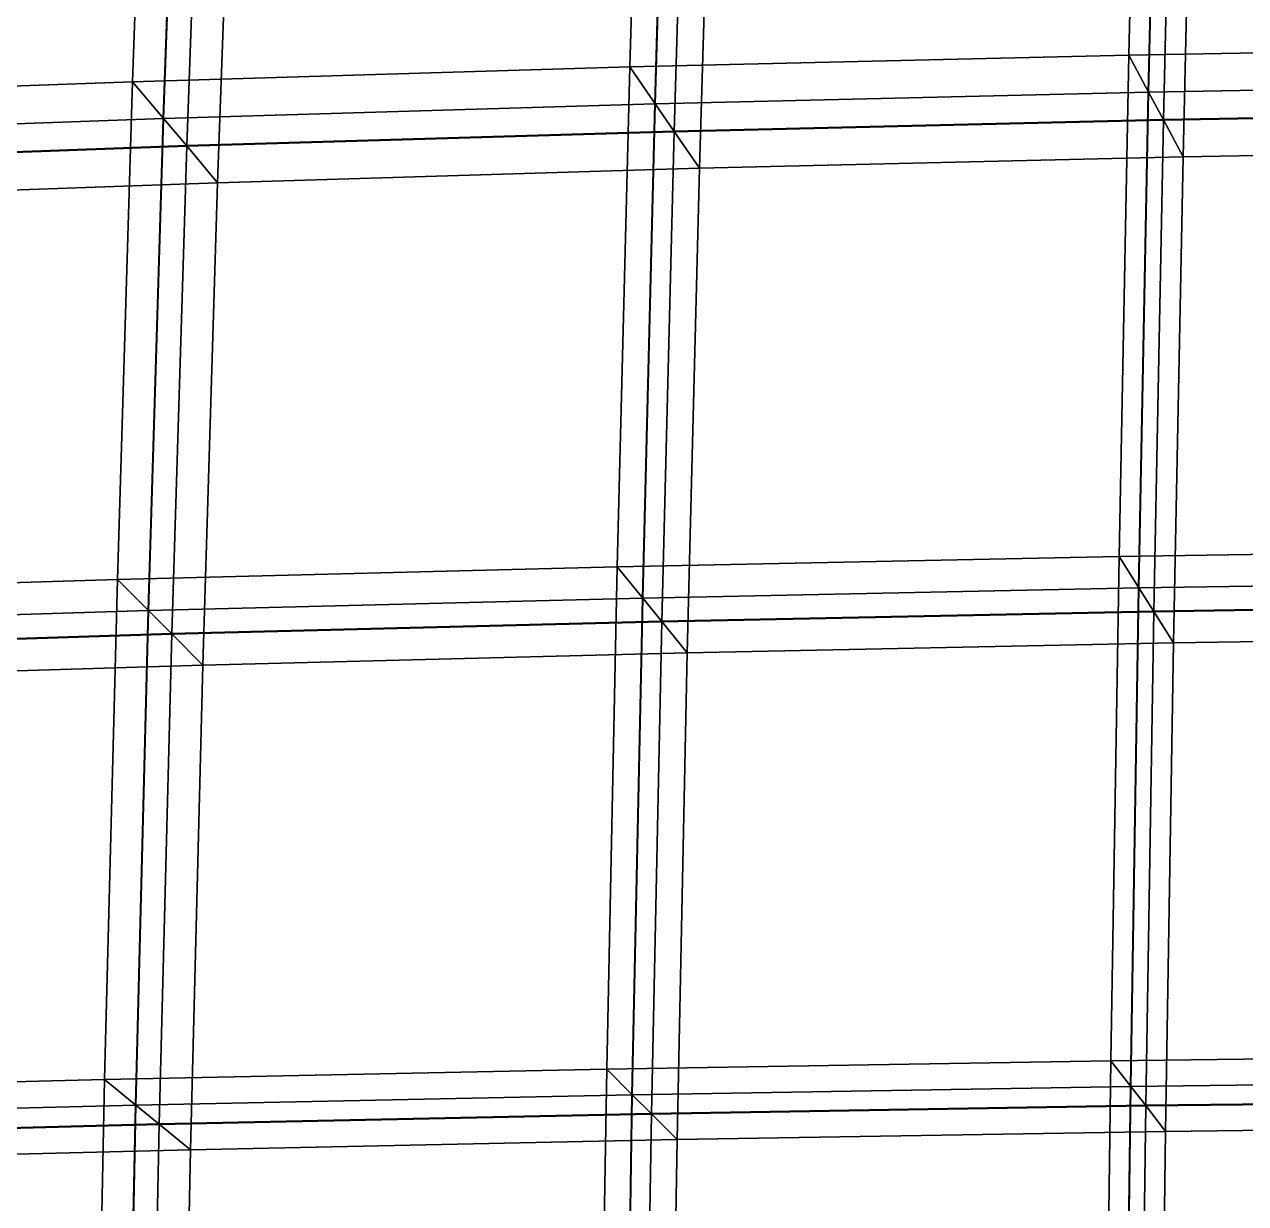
# Model space of a CAD drawing. Extents: x -25.3 to 28.3, y -25.5 to 26.5.
# Drawn here: x -6.073 to -3.48, y 4.551 to 7.054 of the extents above; entities that cross this region are included whole.
import ezdxf

# ---------------------------------------------------------------- set-up
doc = ezdxf.new("R2010")
doc.units = 0
doc.header["$MEASUREMENT"] = 0
doc.layers.add('LowerTendons', color=150, linetype='CONTINUOUS', lineweight=50)
doc.layers.add('UpperTendons', color=123, linetype='CONTINUOUS', lineweight=40)
doc.layers.add('TestBases', color=40, linetype='CONTINUOUS')

msp = doc.modelspace()

# ---------------------------------------------------------------- linework, layer by layer
at = {"layer": 'LowerTendons'}
for p, q in [((-3.65464, 6.8517, 34.02511), (-4.69365, 6.82699, 33.90239)), ((-2.61262, 6.87025, 34.11721), (-3.65464, 6.8517, 34.02511)), ((-4.69365, 6.82699, 33.90239), (-5.72877, 6.79612, 33.74913)), ((-5.72877, 6.79612, 33.74913), (-6.75913, 6.75913, 33.56543)), ((-2.6274, 5.824, 34.31017), (-3.6752, 5.8081, 34.2165)), ((-4.71986, 5.78692, 34.09171), (-5.76047, 5.76047, 33.93588)), ((-3.6752, 5.8081, 34.2165), (-4.71986, 5.78692, 34.09171)), ((-5.76047, 5.76047, 33.93588), (-6.79612, 5.72877, 33.74913)), ((-2.63973, 4.7724, 34.47123), (-3.69236, 4.75925, 34.37624)), ((-3.69236, 4.75925, 34.37624), (-4.74173, 4.74173, 34.2497)), ((-5.78692, 4.71986, 34.09171), (-6.82699, 4.69365, 33.90239)), ((-4.74173, 4.74173, 34.2497), (-5.78692, 4.71986, 34.09171))]:
    msp.add_line(p, q, dxfattribs=at)
at = {"layer": 'TestBases'}
for points in [[(-2.64747, 8.06883, 34.57231), (-3.70353, 8.04734, 34.4802), (-3.72795, 6.98912, 34.70756), (-2.66502, 7.00804, 34.80151)], [(-3.70353, 8.04734, 34.4802), (-4.75665, 8.01869, 34.35746), (-4.78779, 6.96392, 34.58238), (-3.72795, 6.98912, 34.70756)], [(-3.66191, 7.95692, 34.09278), (-3.68606, 6.9106, 34.31758), (-3.72795, 6.98912, 34.70756), (-3.70353, 8.04734, 34.4802)], [(-3.68606, 6.9106, 34.31758), (-3.66191, 7.95692, 34.09278), (-3.70353, 8.04734, 34.4802), (-3.72795, 6.98912, 34.70756)], [(-4.75665, 8.01869, 34.35746), (-5.806, 7.98291, 34.20415), (-5.84367, 6.93244, 34.42605), (-4.78779, 6.96392, 34.58238)], [(-4.7032, 7.92859, 33.97142), (-4.73399, 6.88567, 34.19381), (-4.78779, 6.96392, 34.58238), (-4.75665, 8.01869, 34.35746)], [(-4.73399, 6.88567, 34.19381), (-4.7032, 7.92859, 33.97142), (-4.75665, 8.01869, 34.35746), (-4.78779, 6.96392, 34.58238)], [(-5.806, 7.98291, 34.20415), (-6.85074, 7.94001, 34.02034), (-6.8947, 6.8947, 34.23866), (-5.84367, 6.93244, 34.42605)], [(-5.74077, 7.89321, 33.81983), (-5.77801, 6.85454, 34.03924), (-5.84367, 6.93244, 34.42605), (-5.806, 7.98291, 34.20415)], [(-5.77801, 6.85454, 34.03924), (-5.74077, 7.89321, 33.81983), (-5.806, 7.98291, 34.20415), (-5.84367, 6.93244, 34.42605)], [(-2.61772, 7.97817, 34.18386), (-3.66191, 7.95692, 34.09278), (-3.68606, 6.9106, 34.31758), (-2.63508, 6.9293, 34.41048)], [(-2.61772, 7.97817, 34.18386), (-3.66191, 7.95692, 34.09278), (-3.68606, 6.9106, 34.31758), (-2.63508, 6.9293, 34.41048)], [(-3.66191, 7.95692, 34.09278), (-4.7032, 7.92859, 33.97142), (-4.73399, 6.88567, 34.19381), (-3.68606, 6.9106, 34.31758)], [(-3.66191, 7.95692, 34.09278), (-4.7032, 7.92859, 33.97142), (-4.73399, 6.88567, 34.19381), (-3.68606, 6.9106, 34.31758)], [(-3.6307, 7.8891, 33.80222), (-3.65464, 6.8517, 34.02511), (-3.68606, 6.9106, 34.31758), (-3.66191, 7.95692, 34.09278)], [(-3.65464, 6.8517, 34.02511), (-3.6307, 7.8891, 33.80222), (-3.66191, 7.95692, 34.09278), (-3.68606, 6.9106, 34.31758)], [(-4.7032, 7.92859, 33.97142), (-5.74077, 7.89321, 33.81983), (-5.77801, 6.85454, 34.03924), (-4.73399, 6.88567, 34.19381)], [(-4.7032, 7.92859, 33.97142), (-5.74077, 7.89321, 33.81983), (-5.77801, 6.85454, 34.03924), (-4.73399, 6.88567, 34.19381)], [(-4.66312, 7.86102, 33.68189), (-4.69365, 6.82699, 33.90239), (-4.73399, 6.88567, 34.19381), (-4.7032, 7.92859, 33.97142)], [(-4.69365, 6.82699, 33.90239), (-4.66312, 7.86102, 33.68189), (-4.7032, 7.92859, 33.97142), (-4.73399, 6.88567, 34.19381)], [(-2.59541, 7.91018, 33.89252), (-3.6307, 7.8891, 33.80222), (-3.65464, 6.8517, 34.02511), (-2.61262, 6.87025, 34.11721)], [(-2.59541, 7.91018, 33.89252), (-3.6307, 7.8891, 33.80222), (-3.65464, 6.8517, 34.02511), (-2.61262, 6.87025, 34.11721)], [(-5.74077, 7.89321, 33.81983), (-6.77376, 7.8508, 33.63809), (-6.81723, 6.81723, 33.85396), (-5.77801, 6.85454, 34.03924)], [(-5.74077, 7.89321, 33.81983), (-6.77376, 7.8508, 33.63809), (-6.81723, 6.81723, 33.85396), (-5.77801, 6.85454, 34.03924)], [(-5.69184, 7.82594, 33.53159), (-5.72877, 6.79612, 33.74913), (-5.77801, 6.85454, 34.03924), (-5.74077, 7.89321, 33.81983)], [(-5.72877, 6.79612, 33.74913), (-5.69184, 7.82594, 33.53159), (-5.74077, 7.89321, 33.81983), (-5.77801, 6.85454, 34.03924)], [(-3.6307, 7.8891, 33.80222), (-4.66312, 7.86102, 33.68189), (-4.69365, 6.82699, 33.90239), (-3.65464, 6.8517, 34.02511)], [(-3.6307, 7.8891, 33.80222), (-4.66312, 7.86102, 33.68189), (-4.69365, 6.82699, 33.90239), (-3.65464, 6.8517, 34.02511)], [(-3.58909, 7.79868, 33.4148), (-3.61276, 6.77317, 33.63513), (-3.65464, 6.8517, 34.02511), (-3.6307, 7.8891, 33.80222)], [(-3.61276, 6.77317, 33.63513), (-3.58909, 7.79868, 33.4148), (-3.6307, 7.8891, 33.80222), (-3.65464, 6.8517, 34.02511)], [(-4.66312, 7.86102, 33.68189), (-5.69184, 7.82594, 33.53159), (-5.72877, 6.79612, 33.74913), (-4.69365, 6.82699, 33.90239)], [(-4.66312, 7.86102, 33.68189), (-5.69184, 7.82594, 33.53159), (-5.72877, 6.79612, 33.74913), (-4.69365, 6.82699, 33.90239)], [(-4.60968, 7.77092, 33.29585), (-4.63985, 6.74874, 33.51382), (-4.69365, 6.82699, 33.90239), (-4.66312, 7.86102, 33.68189)], [(-4.63985, 6.74874, 33.51382), (-4.60968, 7.77092, 33.29585), (-4.66312, 7.86102, 33.68189), (-4.69365, 6.82699, 33.90239)], [(-5.69184, 7.82594, 33.53159), (-6.71603, 7.78389, 33.3514), (-6.75913, 6.75913, 33.56543), (-5.72877, 6.79612, 33.74913)], [(-5.69184, 7.82594, 33.53159), (-6.71603, 7.78389, 33.3514), (-6.75913, 6.75913, 33.56543), (-5.72877, 6.79612, 33.74913)], [(-5.6266, 7.73624, 33.14728), (-5.66311, 6.71823, 33.36232), (-5.72877, 6.79612, 33.74913), (-5.69184, 7.82594, 33.53159)], [(-5.66311, 6.71823, 33.36232), (-5.6266, 7.73624, 33.14728), (-5.69184, 7.82594, 33.53159), (-5.72877, 6.79612, 33.74913)], [(-2.56567, 7.81952, 33.50407), (-3.58909, 7.79868, 33.4148), (-3.61276, 6.77317, 33.63513), (-2.58267, 6.7915, 33.72618)], [(-3.58909, 7.79868, 33.4148), (-4.60968, 7.77092, 33.29585), (-4.63985, 6.74874, 33.51382), (-3.61276, 6.77317, 33.63513)], [(-4.60968, 7.77092, 33.29585), (-5.6266, 7.73624, 33.14728), (-5.66311, 6.71823, 33.36232), (-4.63985, 6.74874, 33.51382)], [(-5.6266, 7.73624, 33.14728), (-6.63906, 7.69467, 32.96915), (-6.68166, 6.68166, 33.18073), (-5.66311, 6.71823, 33.36232)], [(-2.66502, 7.00804, 34.80151), (-3.72795, 6.98912, 34.70756), (-3.74892, 5.92459, 34.90279), (-2.68009, 5.94081, 34.99834)], [(-2.63508, 6.9293, 34.41048), (-3.68606, 6.9106, 34.31758), (-3.72795, 6.98912, 34.70756), (-2.66502, 7.00804, 34.80151)], [(-3.68606, 6.9106, 34.31758), (-2.63508, 6.9293, 34.41048), (-2.66502, 7.00804, 34.80151), (-3.72795, 6.98912, 34.70756)], [(-3.72795, 6.98912, 34.70756), (-4.78779, 6.96392, 34.58238), (-4.81453, 5.90299, 34.7755), (-3.74892, 5.92459, 34.90279)], [(-3.68606, 6.9106, 34.31758), (-4.73399, 6.88567, 34.19381), (-4.78779, 6.96392, 34.58238), (-3.72795, 6.98912, 34.70756)], [(-4.73399, 6.88567, 34.19381), (-3.68606, 6.9106, 34.31758), (-3.72795, 6.98912, 34.70756), (-4.78779, 6.96392, 34.58238)], [(-3.68606, 6.9106, 34.31758), (-3.70679, 5.85803, 34.51062), (-3.74892, 5.92459, 34.90279), (-3.72795, 6.98912, 34.70756)], [(-3.70679, 5.85803, 34.51062), (-3.68606, 6.9106, 34.31758), (-3.72795, 6.98912, 34.70756), (-3.74892, 5.92459, 34.90279)], [(-4.78779, 6.96392, 34.58238), (-5.84367, 6.93244, 34.42605), (-5.876, 5.876, 34.61654), (-4.81453, 5.90299, 34.7755)], [(-4.73399, 6.88567, 34.19381), (-5.77801, 6.85454, 34.03924), (-5.84367, 6.93244, 34.42605), (-4.78779, 6.96392, 34.58238)], [(-5.77801, 6.85454, 34.03924), (-4.73399, 6.88567, 34.19381), (-4.78779, 6.96392, 34.58238), (-5.84367, 6.93244, 34.42605)], [(-4.73399, 6.88567, 34.19381), (-4.76043, 5.83666, 34.38476), (-4.81453, 5.90299, 34.7755), (-4.78779, 6.96392, 34.58238)], [(-4.76043, 5.83666, 34.38476), (-4.73399, 6.88567, 34.19381), (-4.78779, 6.96392, 34.58238), (-4.81453, 5.90299, 34.7755)], [(-5.84367, 6.93244, 34.42605), (-6.8947, 6.8947, 34.23866), (-6.93244, 5.84367, 34.42605), (-5.876, 5.876, 34.61654)], [(-5.77801, 6.85454, 34.03924), (-6.81723, 6.81723, 33.85396), (-6.8947, 6.8947, 34.23866), (-5.84367, 6.93244, 34.42605)], [(-6.81723, 6.81723, 33.85396), (-5.77801, 6.85454, 34.03924), (-5.84367, 6.93244, 34.42605), (-6.8947, 6.8947, 34.23866)], [(-5.77801, 6.85454, 34.03924), (-5.80998, 5.80998, 34.22759), (-5.876, 5.876, 34.61654), (-5.84367, 6.93244, 34.42605)], [(-5.80998, 5.80998, 34.22759), (-5.77801, 6.85454, 34.03924), (-5.84367, 6.93244, 34.42605), (-5.876, 5.876, 34.61654)], [(-2.63508, 6.9293, 34.41048), (-3.68606, 6.9106, 34.31758), (-3.70679, 5.85803, 34.51062), (-2.64998, 5.87406, 34.6051)], [(-2.63508, 6.9293, 34.41048), (-3.68606, 6.9106, 34.31758), (-3.70679, 5.85803, 34.51062), (-2.64998, 5.87406, 34.6051)], [(-2.61262, 6.87025, 34.11721), (-3.65464, 6.8517, 34.02511), (-3.68606, 6.9106, 34.31758), (-2.63508, 6.9293, 34.41048)], [(-3.65464, 6.8517, 34.02511), (-2.61262, 6.87025, 34.11721), (-2.63508, 6.9293, 34.41048), (-3.68606, 6.9106, 34.31758)], [(-3.68606, 6.9106, 34.31758), (-4.73399, 6.88567, 34.19381), (-4.76043, 5.83666, 34.38476), (-3.70679, 5.85803, 34.51062)], [(-3.68606, 6.9106, 34.31758), (-4.73399, 6.88567, 34.19381), (-4.76043, 5.83666, 34.38476), (-3.70679, 5.85803, 34.51062)], [(-3.65464, 6.8517, 34.02511), (-4.69365, 6.82699, 33.90239), (-4.73399, 6.88567, 34.19381), (-3.68606, 6.9106, 34.31758)], [(-4.69365, 6.82699, 33.90239), (-3.65464, 6.8517, 34.02511), (-3.68606, 6.9106, 34.31758), (-4.73399, 6.88567, 34.19381)], [(-3.65464, 6.8517, 34.02511), (-3.6752, 5.8081, 34.2165), (-3.70679, 5.85803, 34.51062), (-3.68606, 6.9106, 34.31758)], [(-3.6752, 5.8081, 34.2165), (-3.65464, 6.8517, 34.02511), (-3.68606, 6.9106, 34.31758), (-3.70679, 5.85803, 34.51062)], [(-4.73399, 6.88567, 34.19381), (-5.77801, 6.85454, 34.03924), (-5.80998, 5.80998, 34.22759), (-4.76043, 5.83666, 34.38476)], [(-4.73399, 6.88567, 34.19381), (-5.77801, 6.85454, 34.03924), (-5.80998, 5.80998, 34.22759), (-4.76043, 5.83666, 34.38476)], [(-4.69365, 6.82699, 33.90239), (-5.72877, 6.79612, 33.74913), (-5.77801, 6.85454, 34.03924), (-4.73399, 6.88567, 34.19381)], [(-5.72877, 6.79612, 33.74913), (-4.69365, 6.82699, 33.90239), (-4.73399, 6.88567, 34.19381), (-5.77801, 6.85454, 34.03924)], [(-4.69365, 6.82699, 33.90239), (-4.71986, 5.78692, 34.09171), (-4.76043, 5.83666, 34.38476), (-4.73399, 6.88567, 34.19381)], [(-4.71986, 5.78692, 34.09171), (-4.69365, 6.82699, 33.90239), (-4.73399, 6.88567, 34.19381), (-4.76043, 5.83666, 34.38476)], [(-5.77801, 6.85454, 34.03924), (-6.81723, 6.81723, 33.85396), (-6.85454, 5.77801, 34.03924), (-5.80998, 5.80998, 34.22759)], [(-5.77801, 6.85454, 34.03924), (-6.81723, 6.81723, 33.85396), (-6.85454, 5.77801, 34.03924), (-5.80998, 5.80998, 34.22759)], [(-5.72877, 6.79612, 33.74913), (-6.75913, 6.75913, 33.56543), (-6.81723, 6.81723, 33.85396), (-5.77801, 6.85454, 34.03924)], [(-6.75913, 6.75913, 33.56543), (-5.72877, 6.79612, 33.74913), (-5.77801, 6.85454, 34.03924), (-6.81723, 6.81723, 33.85396)], [(-5.72877, 6.79612, 33.74913), (-5.76047, 5.76047, 33.93588), (-5.80998, 5.80998, 34.22759), (-5.77801, 6.85454, 34.03924)], [(-5.76047, 5.76047, 33.93588), (-5.72877, 6.79612, 33.74913), (-5.77801, 6.85454, 34.03924), (-5.80998, 5.80998, 34.22759)], [(-3.65464, 6.8517, 34.02511), (-4.69365, 6.82699, 33.90239), (-4.71986, 5.78692, 34.09171), (-3.6752, 5.8081, 34.2165)], [(-3.65464, 6.8517, 34.02511), (-4.69365, 6.82699, 33.90239), (-4.71986, 5.78692, 34.09171), (-3.6752, 5.8081, 34.2165)], [(-3.61276, 6.77317, 33.63513), (-4.63985, 6.74874, 33.51382), (-4.69365, 6.82699, 33.90239), (-3.65464, 6.8517, 34.02511)], [(-4.63985, 6.74874, 33.51382), (-3.61276, 6.77317, 33.63513), (-3.65464, 6.8517, 34.02511), (-4.69365, 6.82699, 33.90239)], [(-2.61262, 6.87025, 34.11721), (-3.65464, 6.8517, 34.02511), (-3.6752, 5.8081, 34.2165), (-2.6274, 5.824, 34.31017)], [(-2.61262, 6.87025, 34.11721), (-3.65464, 6.8517, 34.02511), (-3.6752, 5.8081, 34.2165), (-2.6274, 5.824, 34.31017)], [(-3.61276, 6.77317, 33.63513), (-3.63308, 5.74153, 33.82433), (-3.6752, 5.8081, 34.2165), (-3.65464, 6.8517, 34.02511)], [(-3.63308, 5.74153, 33.82433), (-3.61276, 6.77317, 33.63513), (-3.65464, 6.8517, 34.02511), (-3.6752, 5.8081, 34.2165)], [(-2.58267, 6.7915, 33.72618), (-3.61276, 6.77317, 33.63513), (-3.65464, 6.8517, 34.02511), (-2.61262, 6.87025, 34.11721)], [(-3.61276, 6.77317, 33.63513), (-2.58267, 6.7915, 33.72618), (-2.61262, 6.87025, 34.11721), (-3.65464, 6.8517, 34.02511)], [(-4.69365, 6.82699, 33.90239), (-5.72877, 6.79612, 33.74913), (-5.76047, 5.76047, 33.93588), (-4.71986, 5.78692, 34.09171)], [(-4.69365, 6.82699, 33.90239), (-5.72877, 6.79612, 33.74913), (-5.76047, 5.76047, 33.93588), (-4.71986, 5.78692, 34.09171)], [(-4.63985, 6.74874, 33.51382), (-5.66311, 6.71823, 33.36232), (-5.72877, 6.79612, 33.74913), (-4.69365, 6.82699, 33.90239)], [(-5.66311, 6.71823, 33.36232), (-4.63985, 6.74874, 33.51382), (-4.69365, 6.82699, 33.90239), (-5.72877, 6.79612, 33.74913)], [(-4.63985, 6.74874, 33.51382), (-4.66576, 5.72059, 33.70097), (-4.71986, 5.78692, 34.09171), (-4.69365, 6.82699, 33.90239)], [(-4.66576, 5.72059, 33.70097), (-4.63985, 6.74874, 33.51382), (-4.69365, 6.82699, 33.90239), (-4.71986, 5.78692, 34.09171)], [(-5.72877, 6.79612, 33.74913), (-6.75913, 6.75913, 33.56543), (-6.79612, 5.72877, 33.74913), (-5.76047, 5.76047, 33.93588)], [(-5.72877, 6.79612, 33.74913), (-6.75913, 6.75913, 33.56543), (-6.79612, 5.72877, 33.74913), (-5.76047, 5.76047, 33.93588)], [(-5.66311, 6.71823, 33.36232), (-6.68166, 6.68166, 33.18073), (-6.75913, 6.75913, 33.56543), (-5.72877, 6.79612, 33.74913)], [(-6.68166, 6.68166, 33.18073), (-5.66311, 6.71823, 33.36232), (-5.72877, 6.79612, 33.74913), (-6.75913, 6.75913, 33.56543)], [(-5.66311, 6.71823, 33.36232), (-5.69444, 5.69444, 33.54693), (-5.76047, 5.76047, 33.93588), (-5.72877, 6.79612, 33.74913)], [(-5.69444, 5.69444, 33.54693), (-5.66311, 6.71823, 33.36232), (-5.72877, 6.79612, 33.74913), (-5.76047, 5.76047, 33.93588)], [(-3.61276, 6.77317, 33.63513), (-4.63985, 6.74874, 33.51382), (-4.66576, 5.72059, 33.70097), (-3.63308, 5.74153, 33.82433)], [(-2.58267, 6.7915, 33.72618), (-3.61276, 6.77317, 33.63513), (-3.63308, 5.74153, 33.82433), (-2.59728, 5.75725, 33.91693)], [(-4.63985, 6.74874, 33.51382), (-5.66311, 6.71823, 33.36232), (-5.69444, 5.69444, 33.54693), (-4.66576, 5.72059, 33.70097)], [(-5.66311, 6.71823, 33.36232), (-6.68166, 6.68166, 33.18073), (-6.71823, 5.66311, 33.36232), (-5.69444, 5.69444, 33.54693)], [(-2.68009, 5.94081, 34.99834), (-3.74892, 5.92459, 34.90279), (-3.76642, 4.85471, 35.06574), (-2.69267, 4.86812, 35.16263)], [(-2.64998, 5.87406, 34.6051), (-3.70679, 5.85803, 34.51062), (-3.74892, 5.92459, 34.90279), (-2.68009, 5.94081, 34.99834)], [(-3.70679, 5.85803, 34.51062), (-2.64998, 5.87406, 34.6051), (-2.68009, 5.94081, 34.99834), (-3.74892, 5.92459, 34.90279)], [(-3.74892, 5.92459, 34.90279), (-4.81453, 5.90299, 34.7755), (-4.83684, 4.83684, 34.93666), (-3.76642, 4.85471, 35.06574)], [(-3.70679, 5.85803, 34.51062), (-4.76043, 5.83666, 34.38476), (-4.81453, 5.90299, 34.7755), (-3.74892, 5.92459, 34.90279)], [(-4.76043, 5.83666, 34.38476), (-3.70679, 5.85803, 34.51062), (-3.74892, 5.92459, 34.90279), (-4.81453, 5.90299, 34.7755)], [(-3.70679, 5.85803, 34.51062), (-3.7241, 4.80016, 34.67174), (-3.76642, 4.85471, 35.06574), (-3.74892, 5.92459, 34.90279)], [(-3.7241, 4.80016, 34.67174), (-3.70679, 5.85803, 34.51062), (-3.74892, 5.92459, 34.90279), (-3.76642, 4.85471, 35.06574)], [(-4.81453, 5.90299, 34.7755), (-5.876, 5.876, 34.61654), (-5.90299, 4.81453, 34.7755), (-4.83684, 4.83684, 34.93666)], [(-4.76043, 5.83666, 34.38476), (-5.80998, 5.80998, 34.22759), (-5.876, 5.876, 34.61654), (-4.81453, 5.90299, 34.7755)], [(-5.80998, 5.80998, 34.22759), (-4.76043, 5.83666, 34.38476), (-4.81453, 5.90299, 34.7755), (-5.876, 5.876, 34.61654)], [(-4.76043, 5.83666, 34.38476), (-4.78249, 4.78249, 34.54411), (-4.83684, 4.83684, 34.93666), (-4.81453, 5.90299, 34.7755)], [(-4.78249, 4.78249, 34.54411), (-4.76043, 5.83666, 34.38476), (-4.81453, 5.90299, 34.7755), (-4.83684, 4.83684, 34.93666)], [(-5.876, 5.876, 34.61654), (-6.93244, 5.84367, 34.42605), (-6.96392, 4.78779, 34.58238), (-5.90299, 4.81453, 34.7755)], [(-5.80998, 5.80998, 34.22759), (-6.85454, 5.77801, 34.03924), (-6.93244, 5.84367, 34.42605), (-5.876, 5.876, 34.61654)], [(-6.85454, 5.77801, 34.03924), (-5.80998, 5.80998, 34.22759), (-5.876, 5.876, 34.61654), (-6.93244, 5.84367, 34.42605)], [(-5.80998, 5.80998, 34.22759), (-5.83666, 4.76043, 34.38476), (-5.90299, 4.81453, 34.7755), (-5.876, 5.876, 34.61654)], [(-5.83666, 4.76043, 34.38476), (-5.80998, 5.80998, 34.22759), (-5.876, 5.876, 34.61654), (-5.90299, 4.81453, 34.7755)], [(-2.64998, 5.87406, 34.6051), (-3.70679, 5.85803, 34.51062), (-3.7241, 4.80016, 34.67174), (-2.66242, 4.81343, 34.76755)], [(-2.64998, 5.87406, 34.6051), (-3.70679, 5.85803, 34.51062), (-3.7241, 4.80016, 34.67174), (-2.66242, 4.81343, 34.76755)], [(-2.6274, 5.824, 34.31017), (-3.6752, 5.8081, 34.2165), (-3.70679, 5.85803, 34.51062), (-2.64998, 5.87406, 34.6051)], [(-3.6752, 5.8081, 34.2165), (-2.6274, 5.824, 34.31017), (-2.64998, 5.87406, 34.6051), (-3.70679, 5.85803, 34.51062)], [(-4.76043, 5.83666, 34.38476), (-5.80998, 5.80998, 34.22759), (-5.83666, 4.76043, 34.38476), (-4.78249, 4.78249, 34.54411)], [(-4.76043, 5.83666, 34.38476), (-5.80998, 5.80998, 34.22759), (-5.83666, 4.76043, 34.38476), (-4.78249, 4.78249, 34.54411)], [(-4.71986, 5.78692, 34.09171), (-5.76047, 5.76047, 33.93588), (-5.80998, 5.80998, 34.22759), (-4.76043, 5.83666, 34.38476)], [(-5.76047, 5.76047, 33.93588), (-4.71986, 5.78692, 34.09171), (-4.76043, 5.83666, 34.38476), (-5.80998, 5.80998, 34.22759)], [(-3.70679, 5.85803, 34.51062), (-4.76043, 5.83666, 34.38476), (-4.78249, 4.78249, 34.54411), (-3.7241, 4.80016, 34.67174)], [(-3.70679, 5.85803, 34.51062), (-4.76043, 5.83666, 34.38476), (-4.78249, 4.78249, 34.54411), (-3.7241, 4.80016, 34.67174)], [(-4.71986, 5.78692, 34.09171), (-4.74173, 4.74173, 34.2497), (-4.78249, 4.78249, 34.54411), (-4.76043, 5.83666, 34.38476)], [(-4.74173, 4.74173, 34.2497), (-4.71986, 5.78692, 34.09171), (-4.76043, 5.83666, 34.38476), (-4.78249, 4.78249, 34.54411)], [(-3.6752, 5.8081, 34.2165), (-4.71986, 5.78692, 34.09171), (-4.76043, 5.83666, 34.38476), (-3.70679, 5.85803, 34.51062)], [(-4.71986, 5.78692, 34.09171), (-3.6752, 5.8081, 34.2165), (-3.70679, 5.85803, 34.51062), (-4.76043, 5.83666, 34.38476)], [(-3.6752, 5.8081, 34.2165), (-3.69236, 4.75925, 34.37624), (-3.7241, 4.80016, 34.67174), (-3.70679, 5.85803, 34.51062)], [(-3.69236, 4.75925, 34.37624), (-3.6752, 5.8081, 34.2165), (-3.70679, 5.85803, 34.51062), (-3.7241, 4.80016, 34.67174)], [(-5.80998, 5.80998, 34.22759), (-6.85454, 5.77801, 34.03924), (-6.88567, 4.73399, 34.19381), (-5.83666, 4.76043, 34.38476)], [(-5.80998, 5.80998, 34.22759), (-6.85454, 5.77801, 34.03924), (-6.88567, 4.73399, 34.19381), (-5.83666, 4.76043, 34.38476)], [(-5.76047, 5.76047, 33.93588), (-6.79612, 5.72877, 33.74913), (-6.85454, 5.77801, 34.03924), (-5.80998, 5.80998, 34.22759)], [(-6.79612, 5.72877, 33.74913), (-5.76047, 5.76047, 33.93588), (-5.80998, 5.80998, 34.22759), (-6.85454, 5.77801, 34.03924)], [(-5.76047, 5.76047, 33.93588), (-5.78692, 4.71986, 34.09171), (-5.83666, 4.76043, 34.38476), (-5.80998, 5.80998, 34.22759)], [(-5.78692, 4.71986, 34.09171), (-5.76047, 5.76047, 33.93588), (-5.80998, 5.80998, 34.22759), (-5.83666, 4.76043, 34.38476)], [(-2.6274, 5.824, 34.31017), (-3.6752, 5.8081, 34.2165), (-3.69236, 4.75925, 34.37624), (-2.63973, 4.7724, 34.47123)], [(-2.6274, 5.824, 34.31017), (-3.6752, 5.8081, 34.2165), (-3.69236, 4.75925, 34.37624), (-2.63973, 4.7724, 34.47123)], [(-2.59728, 5.75725, 33.91693), (-3.63308, 5.74153, 33.82433), (-3.6752, 5.8081, 34.2165), (-2.6274, 5.824, 34.31017)], [(-3.63308, 5.74153, 33.82433), (-2.59728, 5.75725, 33.91693), (-2.6274, 5.824, 34.31017), (-3.6752, 5.8081, 34.2165)], [(-4.71986, 5.78692, 34.09171), (-5.76047, 5.76047, 33.93588), (-5.78692, 4.71986, 34.09171), (-4.74173, 4.74173, 34.2497)], [(-4.71986, 5.78692, 34.09171), (-5.76047, 5.76047, 33.93588), (-5.78692, 4.71986, 34.09171), (-4.74173, 4.74173, 34.2497)], [(-4.66576, 5.72059, 33.70097), (-5.69444, 5.69444, 33.54693), (-5.76047, 5.76047, 33.93588), (-4.71986, 5.78692, 34.09171)], [(-5.69444, 5.69444, 33.54693), (-4.66576, 5.72059, 33.70097), (-4.71986, 5.78692, 34.09171), (-5.76047, 5.76047, 33.93588)], [(-3.6752, 5.8081, 34.2165), (-4.71986, 5.78692, 34.09171), (-4.74173, 4.74173, 34.2497), (-3.69236, 4.75925, 34.37624)], [(-3.6752, 5.8081, 34.2165), (-4.71986, 5.78692, 34.09171), (-4.74173, 4.74173, 34.2497), (-3.69236, 4.75925, 34.37624)], [(-4.66576, 5.72059, 33.70097), (-4.68739, 4.68739, 33.85715), (-4.74173, 4.74173, 34.2497), (-4.71986, 5.78692, 34.09171)], [(-4.68739, 4.68739, 33.85715), (-4.66576, 5.72059, 33.70097), (-4.71986, 5.78692, 34.09171), (-4.74173, 4.74173, 34.2497)], [(-3.63308, 5.74153, 33.82433), (-4.66576, 5.72059, 33.70097), (-4.71986, 5.78692, 34.09171), (-3.6752, 5.8081, 34.2165)], [(-4.66576, 5.72059, 33.70097), (-3.63308, 5.74153, 33.82433), (-3.6752, 5.8081, 34.2165), (-4.71986, 5.78692, 34.09171)], [(-3.63308, 5.74153, 33.82433), (-3.65004, 4.7047, 33.98224), (-3.69236, 4.75925, 34.37624), (-3.6752, 5.8081, 34.2165)], [(-3.65004, 4.7047, 33.98224), (-3.63308, 5.74153, 33.82433), (-3.6752, 5.8081, 34.2165), (-3.69236, 4.75925, 34.37624)], [(-5.76047, 5.76047, 33.93588), (-6.79612, 5.72877, 33.74913), (-6.82699, 4.69365, 33.90239), (-5.78692, 4.71986, 34.09171)], [(-5.76047, 5.76047, 33.93588), (-6.79612, 5.72877, 33.74913), (-6.82699, 4.69365, 33.90239), (-5.78692, 4.71986, 34.09171)], [(-5.69444, 5.69444, 33.54693), (-6.71823, 5.66311, 33.36232), (-6.79612, 5.72877, 33.74913), (-5.76047, 5.76047, 33.93588)], [(-6.71823, 5.66311, 33.36232), (-5.69444, 5.69444, 33.54693), (-5.76047, 5.76047, 33.93588), (-6.79612, 5.72877, 33.74913)], [(-5.69444, 5.69444, 33.54693), (-5.72059, 4.66576, 33.70097), (-5.78692, 4.71986, 34.09171), (-5.76047, 5.76047, 33.93588)], [(-5.72059, 4.66576, 33.70097), (-5.69444, 5.69444, 33.54693), (-5.76047, 5.76047, 33.93588), (-5.78692, 4.71986, 34.09171)], [(-2.59728, 5.75725, 33.91693), (-3.63308, 5.74153, 33.82433), (-3.65004, 4.7047, 33.98224), (-2.60947, 4.7177, 34.07615)], [(-3.63308, 5.74153, 33.82433), (-4.66576, 5.72059, 33.70097), (-4.68739, 4.68739, 33.85715), (-3.65004, 4.7047, 33.98224)], [(-4.66576, 5.72059, 33.70097), (-5.69444, 5.69444, 33.54693), (-5.72059, 4.66576, 33.70097), (-4.68739, 4.68739, 33.85715)], [(-5.69444, 5.69444, 33.54693), (-6.71823, 5.66311, 33.36232), (-6.74874, 4.63985, 33.51382), (-5.72059, 4.66576, 33.70097)], [(-3.76642, 4.85471, 35.06574), (-4.83684, 4.83684, 34.93666), (-4.85471, 3.76642, 35.06574), (-3.78044, 3.78044, 35.19626)], [(-3.7241, 4.80016, 34.67174), (-4.78249, 4.78249, 34.54411), (-4.83684, 4.83684, 34.93666), (-3.76642, 4.85471, 35.06574)], [(-4.78249, 4.78249, 34.54411), (-3.7241, 4.80016, 34.67174), (-3.76642, 4.85471, 35.06574), (-4.83684, 4.83684, 34.93666)], [(-2.69267, 4.86812, 35.16263), (-3.76642, 4.85471, 35.06574), (-3.78044, 3.78044, 35.19626), (-2.70275, 3.79096, 35.29424)], [(-3.7241, 4.80016, 34.67174), (-3.73796, 3.73796, 34.80079), (-3.78044, 3.78044, 35.19626), (-3.76642, 4.85471, 35.06574)], [(-3.73796, 3.73796, 34.80079), (-3.7241, 4.80016, 34.67174), (-3.76642, 4.85471, 35.06574), (-3.78044, 3.78044, 35.19626)], [(-2.66242, 4.81343, 34.76755), (-3.7241, 4.80016, 34.67174), (-3.76642, 4.85471, 35.06574), (-2.69267, 4.86812, 35.16263)], [(-3.7241, 4.80016, 34.67174), (-2.66242, 4.81343, 34.76755), (-2.69267, 4.86812, 35.16263), (-3.76642, 4.85471, 35.06574)], [(-4.83684, 4.83684, 34.93666), (-5.90299, 4.81453, 34.7755), (-5.92459, 3.74892, 34.90279), (-4.85471, 3.76642, 35.06574)], [(-4.78249, 4.78249, 34.54411), (-5.83666, 4.76043, 34.38476), (-5.90299, 4.81453, 34.7755), (-4.83684, 4.83684, 34.93666)], [(-5.83666, 4.76043, 34.38476), (-4.78249, 4.78249, 34.54411), (-4.83684, 4.83684, 34.93666), (-5.90299, 4.81453, 34.7755)], [(-4.78249, 4.78249, 34.54411), (-4.80016, 3.7241, 34.67174), (-4.85471, 3.76642, 35.06574), (-4.83684, 4.83684, 34.93666)], [(-4.80016, 3.7241, 34.67174), (-4.78249, 4.78249, 34.54411), (-4.83684, 4.83684, 34.93666), (-4.85471, 3.76642, 35.06574)], [(-5.90299, 4.81453, 34.7755), (-6.96392, 4.78779, 34.58238), (-6.98912, 3.72795, 34.70756), (-5.92459, 3.74892, 34.90279)], [(-5.83666, 4.76043, 34.38476), (-6.88567, 4.73399, 34.19381), (-6.96392, 4.78779, 34.58238), (-5.90299, 4.81453, 34.7755)], [(-6.88567, 4.73399, 34.19381), (-5.83666, 4.76043, 34.38476), (-5.90299, 4.81453, 34.7755), (-6.96392, 4.78779, 34.58238)], [(-5.83666, 4.76043, 34.38476), (-5.85803, 3.70679, 34.51062), (-5.92459, 3.74892, 34.90279), (-5.90299, 4.81453, 34.7755)], [(-5.85803, 3.70679, 34.51062), (-5.83666, 4.76043, 34.38476), (-5.90299, 4.81453, 34.7755), (-5.92459, 3.74892, 34.90279)], [(-3.7241, 4.80016, 34.67174), (-4.78249, 4.78249, 34.54411), (-4.80016, 3.7241, 34.67174), (-3.73796, 3.73796, 34.80079)], [(-3.7241, 4.80016, 34.67174), (-4.78249, 4.78249, 34.54411), (-4.80016, 3.7241, 34.67174), (-3.73796, 3.73796, 34.80079)], [(-3.69236, 4.75925, 34.37624), (-4.74173, 4.74173, 34.2497), (-4.78249, 4.78249, 34.54411), (-3.7241, 4.80016, 34.67174)], [(-4.74173, 4.74173, 34.2497), (-3.69236, 4.75925, 34.37624), (-3.7241, 4.80016, 34.67174), (-4.78249, 4.78249, 34.54411)], [(-2.66242, 4.81343, 34.76755), (-3.7241, 4.80016, 34.67174), (-3.73796, 3.73796, 34.80079), (-2.67239, 3.74837, 34.89768)], [(-2.66242, 4.81343, 34.76755), (-3.7241, 4.80016, 34.67174), (-3.73796, 3.73796, 34.80079), (-2.67239, 3.74837, 34.89768)], [(-3.69236, 4.75925, 34.37624), (-3.7061, 3.7061, 34.5042), (-3.73796, 3.73796, 34.80079), (-3.7241, 4.80016, 34.67174)], [(-3.7061, 3.7061, 34.5042), (-3.69236, 4.75925, 34.37624), (-3.7241, 4.80016, 34.67174), (-3.73796, 3.73796, 34.80079)], [(-2.63973, 4.7724, 34.47123), (-3.69236, 4.75925, 34.37624), (-3.7241, 4.80016, 34.67174), (-2.66242, 4.81343, 34.76755)], [(-3.69236, 4.75925, 34.37624), (-2.63973, 4.7724, 34.47123), (-2.66242, 4.81343, 34.76755), (-3.7241, 4.80016, 34.67174)], [(-4.78249, 4.78249, 34.54411), (-5.83666, 4.76043, 34.38476), (-5.85803, 3.70679, 34.51062), (-4.80016, 3.7241, 34.67174)], [(-4.78249, 4.78249, 34.54411), (-5.83666, 4.76043, 34.38476), (-5.85803, 3.70679, 34.51062), (-4.80016, 3.7241, 34.67174)], [(-4.74173, 4.74173, 34.2497), (-5.78692, 4.71986, 34.09171), (-5.83666, 4.76043, 34.38476), (-4.78249, 4.78249, 34.54411)], [(-5.78692, 4.71986, 34.09171), (-4.74173, 4.74173, 34.2497), (-4.78249, 4.78249, 34.54411), (-5.83666, 4.76043, 34.38476)], [(-4.74173, 4.74173, 34.2497), (-4.75925, 3.69236, 34.37624), (-4.80016, 3.7241, 34.67174), (-4.78249, 4.78249, 34.54411)], [(-4.75925, 3.69236, 34.37624), (-4.74173, 4.74173, 34.2497), (-4.78249, 4.78249, 34.54411), (-4.80016, 3.7241, 34.67174)], [(-2.63973, 4.7724, 34.47123), (-3.69236, 4.75925, 34.37624), (-3.7061, 3.7061, 34.5042), (-2.64961, 3.71642, 34.60026)], [(-2.63973, 4.7724, 34.47123), (-3.69236, 4.75925, 34.37624), (-3.7061, 3.7061, 34.5042), (-2.64961, 3.71642, 34.60026)], [(-2.60947, 4.7177, 34.07615), (-3.65004, 4.7047, 33.98224), (-3.69236, 4.75925, 34.37624), (-2.63973, 4.7724, 34.47123)], [(-3.65004, 4.7047, 33.98224), (-2.60947, 4.7177, 34.07615), (-2.63973, 4.7724, 34.47123), (-3.69236, 4.75925, 34.37624)], [(-5.83666, 4.76043, 34.38476), (-6.88567, 4.73399, 34.19381), (-6.9106, 3.68606, 34.31758), (-5.85803, 3.70679, 34.51062)], [(-5.83666, 4.76043, 34.38476), (-6.88567, 4.73399, 34.19381), (-6.9106, 3.68606, 34.31758), (-5.85803, 3.70679, 34.51062)], [(-5.78692, 4.71986, 34.09171), (-6.82699, 4.69365, 33.90239), (-6.88567, 4.73399, 34.19381), (-5.83666, 4.76043, 34.38476)], [(-6.82699, 4.69365, 33.90239), (-5.78692, 4.71986, 34.09171), (-5.83666, 4.76043, 34.38476), (-6.88567, 4.73399, 34.19381)], [(-5.78692, 4.71986, 34.09171), (-5.8081, 3.6752, 34.2165), (-5.85803, 3.70679, 34.51062), (-5.83666, 4.76043, 34.38476)], [(-5.8081, 3.6752, 34.2165), (-5.78692, 4.71986, 34.09171), (-5.83666, 4.76043, 34.38476), (-5.85803, 3.70679, 34.51062)], [(-3.69236, 4.75925, 34.37624), (-4.74173, 4.74173, 34.2497), (-4.75925, 3.69236, 34.37624), (-3.7061, 3.7061, 34.5042)], [(-3.69236, 4.75925, 34.37624), (-4.74173, 4.74173, 34.2497), (-4.75925, 3.69236, 34.37624), (-3.7061, 3.7061, 34.5042)], [(-3.65004, 4.7047, 33.98224), (-4.68739, 4.68739, 33.85715), (-4.74173, 4.74173, 34.2497), (-3.69236, 4.75925, 34.37624)], [(-4.68739, 4.68739, 33.85715), (-3.65004, 4.7047, 33.98224), (-3.69236, 4.75925, 34.37624), (-4.74173, 4.74173, 34.2497)], [(-3.65004, 4.7047, 33.98224), (-3.66363, 3.66363, 34.10873), (-3.7061, 3.7061, 34.5042), (-3.69236, 4.75925, 34.37624)], [(-3.66363, 3.66363, 34.10873), (-3.65004, 4.7047, 33.98224), (-3.69236, 4.75925, 34.37624), (-3.7061, 3.7061, 34.5042)], [(-5.78692, 4.71986, 34.09171), (-6.82699, 4.69365, 33.90239), (-6.8517, 3.65464, 34.02511), (-5.8081, 3.6752, 34.2165)], [(-5.78692, 4.71986, 34.09171), (-6.82699, 4.69365, 33.90239), (-6.8517, 3.65464, 34.02511), (-5.8081, 3.6752, 34.2165)], [(-5.72059, 4.66576, 33.70097), (-6.74874, 4.63985, 33.51382), (-6.82699, 4.69365, 33.90239), (-5.78692, 4.71986, 34.09171)], [(-6.74874, 4.63985, 33.51382), (-5.72059, 4.66576, 33.70097), (-5.78692, 4.71986, 34.09171), (-6.82699, 4.69365, 33.90239)], [(-4.74173, 4.74173, 34.2497), (-5.78692, 4.71986, 34.09171), (-5.8081, 3.6752, 34.2165), (-4.75925, 3.69236, 34.37624)], [(-4.74173, 4.74173, 34.2497), (-5.78692, 4.71986, 34.09171), (-5.8081, 3.6752, 34.2165), (-4.75925, 3.69236, 34.37624)], [(-5.72059, 4.66576, 33.70097), (-5.74153, 3.63308, 33.82433), (-5.8081, 3.6752, 34.2165), (-5.78692, 4.71986, 34.09171)], [(-5.74153, 3.63308, 33.82433), (-5.72059, 4.66576, 33.70097), (-5.78692, 4.71986, 34.09171), (-5.8081, 3.6752, 34.2165)], [(-4.68739, 4.68739, 33.85715), (-5.72059, 4.66576, 33.70097), (-5.78692, 4.71986, 34.09171), (-4.74173, 4.74173, 34.2497)], [(-5.72059, 4.66576, 33.70097), (-4.68739, 4.68739, 33.85715), (-4.74173, 4.74173, 34.2497), (-5.78692, 4.71986, 34.09171)], [(-4.68739, 4.68739, 33.85715), (-4.7047, 3.65004, 33.98224), (-4.75925, 3.69236, 34.37624), (-4.74173, 4.74173, 34.2497)], [(-4.7047, 3.65004, 33.98224), (-4.68739, 4.68739, 33.85715), (-4.74173, 4.74173, 34.2497), (-4.75925, 3.69236, 34.37624)], [(-3.65004, 4.7047, 33.98224), (-4.68739, 4.68739, 33.85715), (-4.7047, 3.65004, 33.98224), (-3.66363, 3.66363, 34.10873)], [(-2.60947, 4.7177, 34.07615), (-3.65004, 4.7047, 33.98224), (-3.66363, 3.66363, 34.10873), (-2.61924, 3.67383, 34.20369)], [(-4.68739, 4.68739, 33.85715), (-5.72059, 4.66576, 33.70097), (-5.74153, 3.63308, 33.82433), (-4.7047, 3.65004, 33.98224)], [(-5.72059, 4.66576, 33.70097), (-6.74874, 4.63985, 33.51382), (-6.77317, 3.61276, 33.63513), (-5.74153, 3.63308, 33.82433)]]:
    msp.add_3dface(points, dxfattribs=at)
at = {"layer": 'UpperTendons'}
for p, q in [((-3.68606, 6.9106, 34.31758), (-3.66191, 7.95692, 34.09278)), ((-4.73399, 6.88567, 34.19381), (-4.7032, 7.92859, 33.97142)), ((-5.77801, 6.85454, 34.03924), (-5.74077, 7.89321, 33.81983)), ((-3.70679, 5.85803, 34.51062), (-3.68606, 6.9106, 34.31758)), ((-4.76043, 5.83666, 34.38476), (-4.73399, 6.88567, 34.19381)), ((-5.80998, 5.80998, 34.22759), (-5.77801, 6.85454, 34.03924)), ((-4.78249, 4.78249, 34.54411), (-4.76043, 5.83666, 34.38476)), ((-3.7241, 4.80016, 34.67174), (-3.70679, 5.85803, 34.51062)), ((-5.83666, 4.76043, 34.38476), (-5.80998, 5.80998, 34.22759)), ((-3.73796, 3.73796, 34.80079), (-3.7241, 4.80016, 34.67174)), ((-4.80016, 3.7241, 34.67174), (-4.78249, 4.78249, 34.54411)), ((-5.85803, 3.70679, 34.51062), (-5.83666, 4.76043, 34.38476))]:
    msp.add_line(p, q, dxfattribs=at)

doc.saveas('drawing.dxf')
